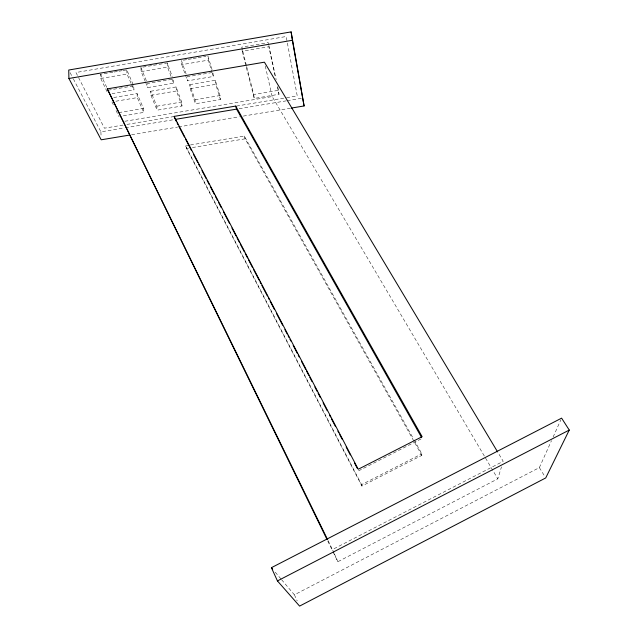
<?xml version="1.0" encoding="UTF-8"?>
<svg xmlns="http://www.w3.org/2000/svg" width="638" height="638" viewBox="0 0 638 638"><rect width="100%" height="100%" fill="white"/><g stroke="black" fill="none" stroke-linecap="round" stroke-linejoin="round"><path stroke-width="0.48" stroke-dasharray="3.19 2.39" d="M189.454 145.137L185.538 145.791L186.599 148.502L361.906 486.052L421.822 455.388L421.846 453.817L414.086 439.933M333.068 551.878L337.877 561.711L497.8 478.843L501.508 466.849M281.637 579.743L294.405 594.815L539.373 467.606L551.495 440.627M553.114 437.03L560.794 419.94M334.009 553.026L332.454 549.549L503.222 461.314L497.6 451.919M361.906 486.052L361.594 484.641L421.846 453.817M358.588 470.836L422.101 438.45M107.04 91.649L100.748 78.498L100.597 74.351L113.205 72.198M114.17 72.03L118.054 71.368M119.027 71.201L121.938 70.706M122.903 70.539L126.787 69.877L133.709 85.851L133.94 89.934L112.097 93.634M145.209 81.369L141.173 71.6L140.918 67.461L152.618 65.459M153.599 65.299L167.244 62.963L172.22 76.448M183.409 60.203L187.333 59.533M188.306 59.366L192.229 58.696M193.21 58.529L197.126 57.859M198.107 57.691L205.946 56.351M241.946 48.791L242.241 51.271L268.821 46.733L275.464 77.788M100.748 78.498L127.002 74.016L131.237 83.745M141.173 71.6L167.555 67.102L173.536 83.219L147.777 87.581L145.576 82.254M186.152 74.08L181.447 60.538L181.798 64.669L208.315 60.147L211.936 71.934M108.133 90.197L133.709 85.851M211.96 72.565L187.094 76.791L187.444 80.859L213.331 76.472L212.917 72.405M113.716 97.51L137.05 93.555L143.502 108.436L143.741 112.424L119.928 116.427M150.696 91.25L176.096 86.943L181.663 102.016L181.989 105.996L157.107 110.175L150.959 95.293L150.696 91.25L156.836 106.195L157.107 110.175M189.813 84.623L215.333 80.3L220.006 95.556L220.421 99.536L195.419 103.739L190.164 88.666L189.813 84.623L195.061 99.759L195.419 103.739M115.837 101.227L137.282 97.606L143.741 112.424M150.959 95.293L176.423 90.987L181.989 105.996M190.164 88.666L215.748 84.344L220.421 99.536M118.788 112.599L143.502 108.436M156.836 106.195L181.663 102.016M195.061 99.759L220.006 95.556M246.643 66.464L253.741 94.488L278.455 90.333L278.997 94.28L254.227 98.443L246.156 66.671M124.841 121.276L272.171 96.561L497.8 478.843M123.03 125.072L104.433 128.19L75.962 72.509L286.183 36.51L297.236 95.891L285.497 97.861M126.946 124.418L172.946 116.714M236.562 106.06L284.516 98.021M73.338 78.865L100.908 131.859L124.442 127.927M125.423 127.759L174.453 119.553M239.162 108.731L286.231 100.852M287.212 100.684L301.918 98.228M131.58 134.738L177.651 127.05M178.632 126.882L239.394 116.746M243.317 116.092L290.362 108.245M190.435 144.978L244.29 136.053L413.599 439.064M186.599 148.502L188.545 148.183M192.445 147.537L245.088 138.829L421.822 455.388M275.249 572.206L280.999 578.985M539.373 467.606L544.748 476.355M185.538 145.791L361.594 484.641M70.116 72.684L72.876 77.98M328.084 540.601L332.454 549.549M327.828 541.144L332.629 550.977M111.945 101.889L114.011 106.211M116.076 110.533L118.979 116.587M100.597 74.351L106.873 87.558M294.405 594.815L297.204 600.892M334.392 553.896L337.877 561.711M131.627 84.623L133.94 89.934M140.918 67.461L146.413 80.835M181.798 64.669L187.444 80.859M212.079 69.67L207.9 56.016L208.315 60.147M212.215 72.844L213.331 76.472M244.29 136.053L245.088 138.829M242.241 51.271L245.909 65.706M246.404 65.499L241.754 47.132L268.263 42.602L268.821 46.733M265.28 66.001L272.171 96.561M268.885 45.521L276.166 79.614M277.833 87.406L278.455 90.333M277.339 86.521L278.997 94.28M253.741 94.488L254.227 98.443M215.333 80.3L215.748 84.344M176.096 86.943L176.423 90.987M173.536 83.219L173.217 79.144L147.514 83.506L147.777 87.581M167.244 62.963L167.555 67.102M137.05 93.555L137.282 97.606M126.787 69.877L127.002 74.016M100.908 131.859L101.091 136.827"/><path stroke-width="0.96" d="M569.255 430.06L545.721 477.942L299.597 606.1L277.442 580.923L271.413 567.684L561.607 418.145L569.255 430.06L277.442 580.923M291.343 108.077L304.087 105.956L291.119 31.9L68.745 70.028L68.904 78.49L101.195 139.802L129.626 135.065M68.904 78.49L292.371 40.29L291.119 31.9M326.951 539.349L107.296 88.881L264.419 62.181L497.09 451.058M174.078 116.395L235.701 106.075L422.133 436.687L358.245 469.257L174.078 116.395L174.956 118.644M421.614 437.58L236.578 109.13L175.243 119.394L176.168 121.156M271.413 567.684L272.697 569.192M177.085 122.927L178.01 124.689M178.927 126.46L184.462 137.05M185.379 138.821L191.368 150.297M193.673 154.715L197.82 162.658M198.737 164.429L199.662 166.191M201.967 170.609L206.114 178.552M207.031 180.323L209.336 184.733M210.253 186.503L214.4 194.446M215.325 196.217L217.63 200.635M218.547 202.398L221.314 207.693M223.619 212.111L229.6 223.587M231.905 228.005L236.052 235.956M236.977 237.719L239.282 242.137M240.199 243.899L244.346 251.851M245.263 253.613L247.568 258.031M248.493 259.794L252.64 267.745M253.557 269.507L259.084 280.106M260.009 281.868L260.926 283.639M261.851 285.401L267.378 296M268.303 297.763L269.22 299.533M270.145 301.296L274.292 309.247M276.589 313.657L282.578 325.141M284.883 329.551L287.188 333.969M288.113 335.732L289.03 337.502M289.955 339.264L290.872 341.035M293.177 345.445L297.324 353.396M298.241 355.159L299.166 356.929M301.471 361.339L305.618 369.29M306.535 371.053L308.84 375.471M309.757 377.241L312.062 381.652M314.829 386.947L317.134 391.365M318.051 393.136L320.356 397.546M323.123 402.849L327.262 410.792M329.567 415.21L330.492 416.973M331.409 418.743L335.556 426.686M337.861 431.105L338.786 432.867M339.703 434.637L342.008 439.048M346.155 446.999L350.302 454.942M354.449 462.893L357.208 468.188M107.296 88.881L327.645 539.708M235.701 106.075L236.578 109.13M292.371 40.29L304.087 105.956"/></g></svg>
